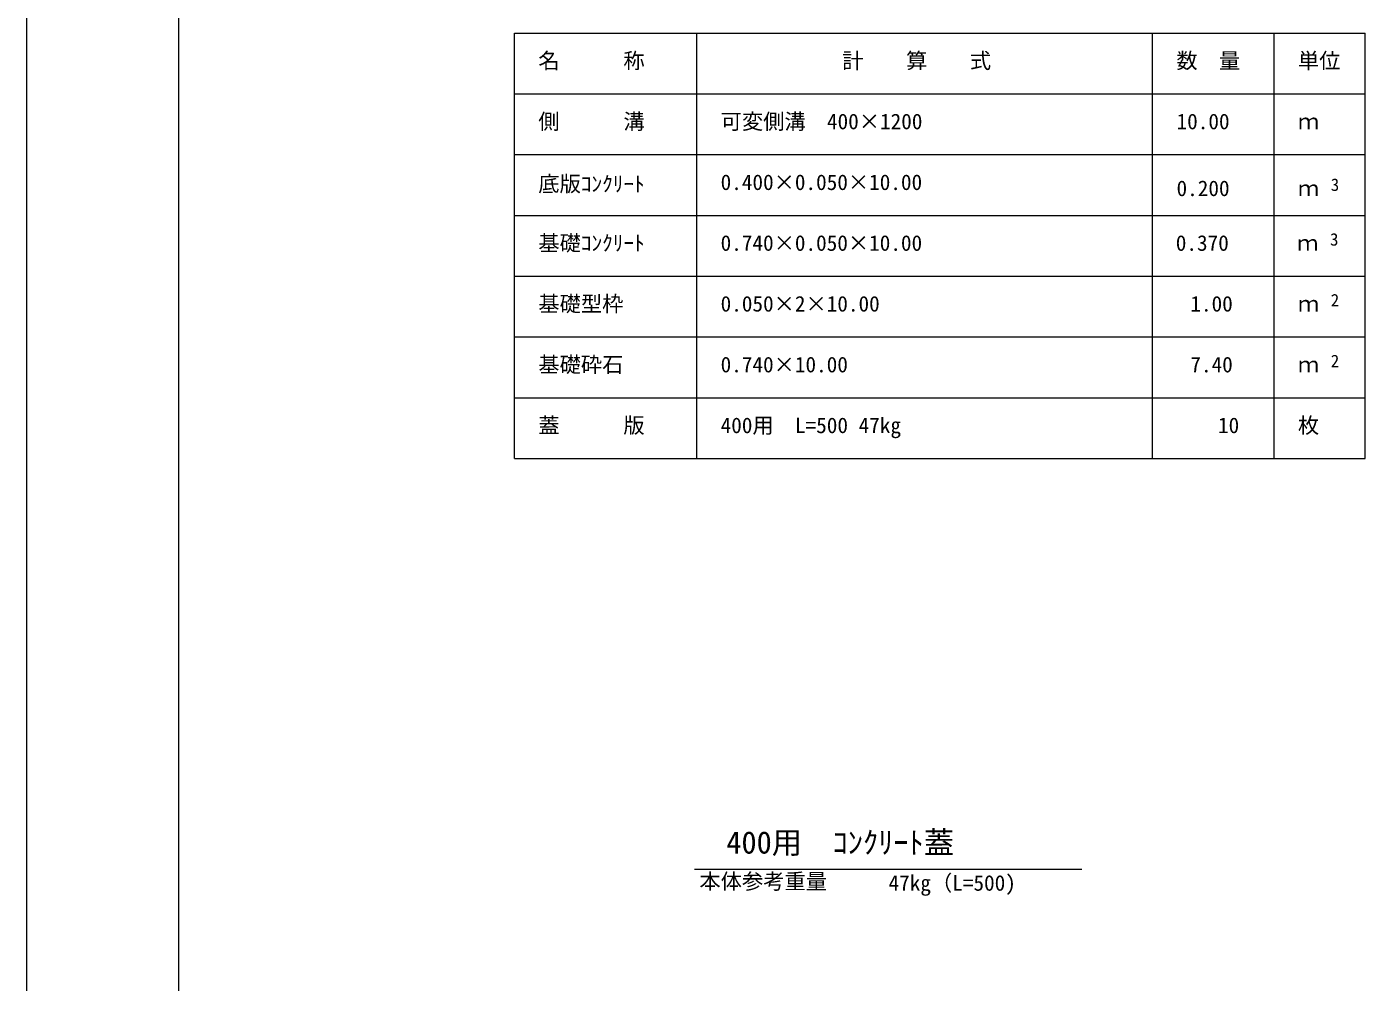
# Model space of a CAD drawing. Units: millimetres, scale not verified. Extents: x 0 to 84100, y 0 to 59400.
# Drawn here: x 0 to 22026, y 16306 to 32028 of the extents above; entities that cross this region are included whole.
import ezdxf
from ezdxf.enums import TextEntityAlignment as Align

# ---------------------------------------------------------------- set-up
doc = ezdxf.new("R2010")
doc.units = ezdxf.units.MM
doc.header["$LTSCALE"] = 100
for name, color, linetype, lineweight in [('D-STR-HTXT（旗揚げ）', 4, 'Continuous', 18), ('D-TTL(外枠）', 2, 'Continuous', 18), ('DEFPOINTS_3', 8, 'Continuous', 18)]:
    doc.layers.add(name, color=color, linetype=linetype, lineweight=lineweight)
doc.layers.add('D-STR-TXT（文字）', color=7, linetype='Continuous')
doc.styles.add('ＭＳ ゴシック', font='')
doc.styles.get('ＭＳ ゴシック').set_extended_font_data('MS Gothic')

msp = doc.modelspace()

# ---------------------------------------------------------------- linework, layer by layer
at = {"layer": 'D-STR-HTXT（旗揚げ）'}
for p, q in [((8025.6, 31924.1), (22025.6, 31924.1)), ((8025.6, 24924.1), (8025.6, 31924.1)), ((11025.6, 24924.1), (11025.6, 31924.1)), ((18525.6, 24924.1), (18525.6, 31924.1)), ((20525.6, 24924.1), (20525.6, 31924.1)), ((22025.6, 24924.1), (22025.6, 31924.1)), ((8025.6, 30924.1), (22025.6, 30924.1)), ((8025.6, 29924.1), (22025.6, 29924.1)), ((8025.6, 28924.1), (22025.6, 28924.1)), ((8025.6, 27924.1), (22025.6, 27924.1)), ((8025.6, 26924.1), (22025.6, 26924.1)), ((8025.6, 25924.1), (22025.6, 25924.1)), ((8025.6, 24924.1), (22025.6, 24924.1)), ((10986.1, 18168), (17364.5, 18168))]:
    msp.add_line(p, q, dxfattribs=at)
at = {"layer": 'D-TTL(外枠）'}
msp.add_line((2500, 2000), (2500, 57400), dxfattribs=at)
at = {"layer": 'DEFPOINTS_3'}
msp.add_line((0, 0), (0, 59400), dxfattribs=at)

# ---------------------------------------------------------------- texts
at = {"layer": 'D-STR-TXT（文字）', "style": 'ＭＳ ゴシック'}
for s, height, p in [('名\u3000\u3000\u3000称', 256.6, (8417.9, 31264.4)), ('計\u3000\u3000算\u3000\u3000式', 256.6, (13418.7, 31264.4)), ('数\u3000量', 256.6, (18917.9, 31264.4)), ('単位', 256.6, (20917.9, 31264.4)), ('側\u3000\u3000\u3000溝', 256.6, (8417.9, 30264.4)), ('可変側溝\u3000400×1200', 256.6, (11417.9, 30264.4)), ('10.00', 256.6, (18920.6, 30264.4)), ('ｍ', 256.6, (20917.9, 30264.4)), ('底版ｺﾝｸﾘｰﾄ', 256.6, (8417.9, 29237.9)), ('0.400×0.050×10.00', 256.6, (11417.9, 29264.4)), ('3', 205.3, (21458.1, 29264.9)), ('0.200', 256.6, (18920.6, 29164.4)), ('ｍ', 256.6, (20917.9, 29164.4)), ('基礎ｺﾝｸﾘｰﾄ', 256.6, (8417.9, 28264.4)), ('0.740×0.050×10.00', 256.6, (11417.9, 28264.4)), ('0.370', 256.6, (18908.2, 28264.4)), ('ｍ', 256.6, (20905.5, 28264.4)), ('3', 205.3, (21445.7, 28364.9)), ('基礎型枠', 256.6, (8417.9, 27264.4)), ('0.050×2×10.00', 256.6, (11417.9, 27264.4)), ('1.00', 256.6, (19148, 27264.4)), ('ｍ', 256.6, (20917.9, 27264.4)), ('2', 205.3, (21458.1, 27364.9)), ('基礎砕石', 256.6, (8417.9, 26264.4)), ('0.740×10.00', 256.6, (11417.9, 26264.4)), ('7.40', 256.6, (19148, 26264.4)), ('ｍ', 256.6, (20917.9, 26264.4)), ('2', 205.3, (21458.1, 26364.9)), ('蓋\u3000\u3000\u3000版', 256.6, (8417.9, 25264.4)), ('400用\u3000L=500 47kg', 256.6, (11417.9, 25264.4)), ('10', 256.6, (19602.8, 25264.4)), ('枚', 256.6, (20917.9, 25264.4)), ('400用\u3000ｺﾝｸﾘｰﾄ蓋', 366.6, (11511.7, 18312.9)), ('本体参考重量', 256.6, (11069.2, 17761.3)), ('47kg（L=500)', 256.6, (14181.2, 17734.9))]:
    msp.add_text(s, height=height, dxfattribs=at).set_placement(p, align=Align.BOTTOM_LEFT)

doc.saveas('drawing.dxf')
